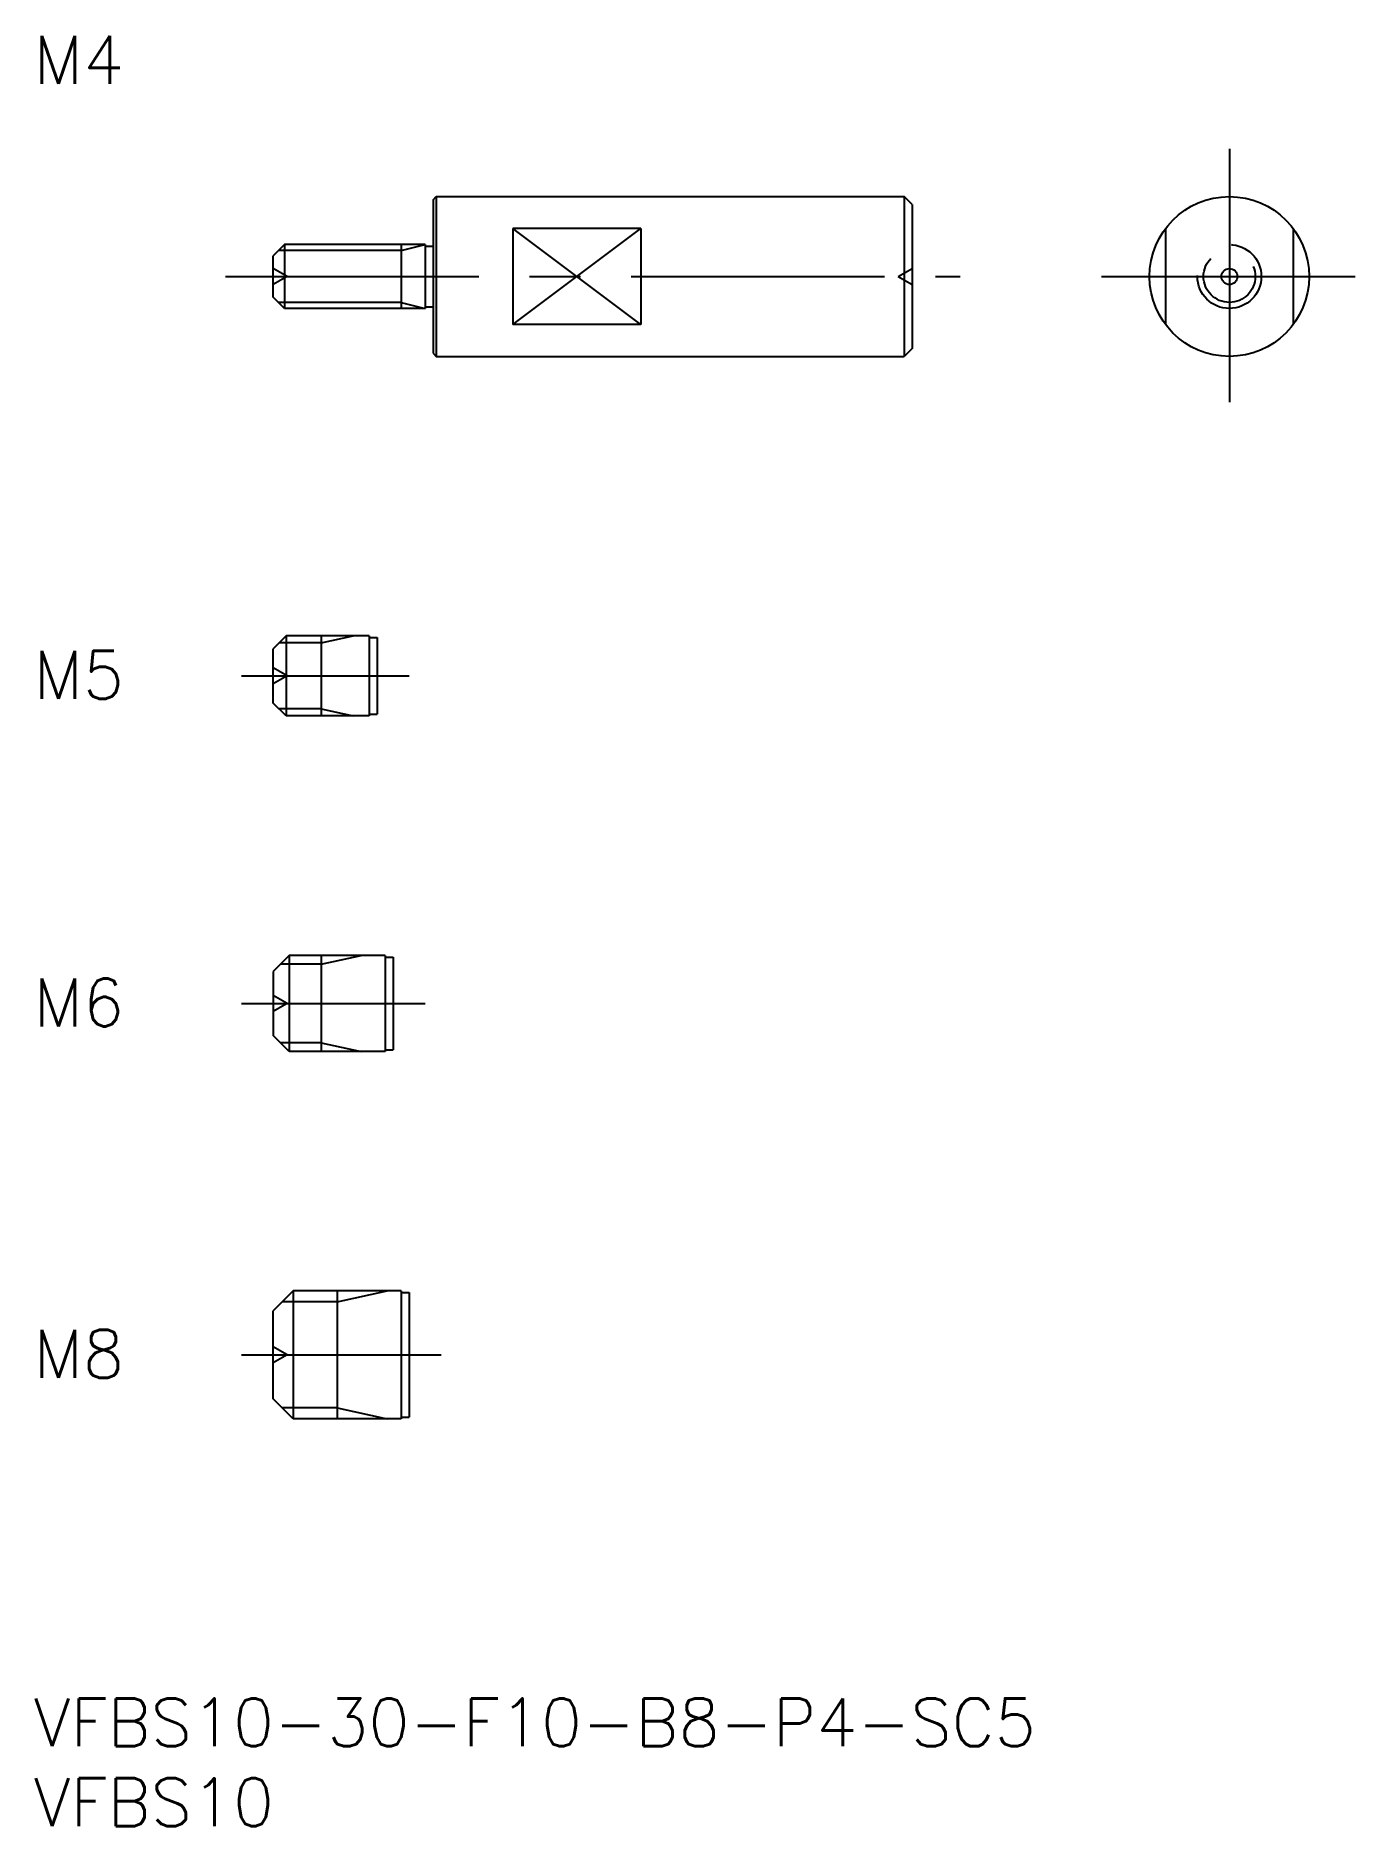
# Model space of a CAD drawing. Extents: x 0 to 83, y -8 to 104.
import ezdxf

# ---------------------------------------------------------------- set-up
doc = ezdxf.new("R2010")
doc.units = 0
doc.header["$LTSCALE"] = 0.5
doc.linetypes.add('CENTER', pattern=[50.8, 31.75, -6.35, 6.35, -6.35])
doc.linetypes.add('DASHED', pattern=[19.05, 12.7, -6.35])
for name, color, linetype in [('MSM_CENTER', 1, 'CENTER'), ('MSM_CONTINUOUS', 7, 'CONTINUOUS'), ('MSM_DASHED', 4, 'DASHED'), ('MSM_NARROW', 5, 'CONTINUOUS'), ('MSM_PART_NUMBER', 7, 'CONTINUOUS')]:
    doc.layers.add(name, color=color, linetype=linetype)
doc.styles.get("Standard").update_dxf_attribs({"font": 'txt.shx', "height": 1, "bigfont": 'bigfont.shx'})

# ---------------------------------------------------------------- blocks, each defined once
blk = doc.blocks.new('*U10')
at = {"layer": 'MSM_PART_NUMBER'}
blk.add_text('VFBS10-30-F10-B8-P4-SC5', height=3, dxfattribs=at).set_placement((0, -3))
blk = doc.blocks.new('*U11')
at = {"layer": 'MSM_PART_NUMBER'}
blk.add_text('VFBS10', height=3, dxfattribs=at).set_placement((0, -8))
blk = doc.blocks.new('*U12')
at = {"layer": 'MSM_PART_NUMBER'}
blk.add_text('M8', height=3, dxfattribs=at).set_placement((0, 20.06))
blk = doc.blocks.new('*U13')
at = {"layer": 'MSM_PART_NUMBER'}
blk.add_text('M6', height=3, dxfattribs=at).set_placement((0, 42.06))
blk = doc.blocks.new('*U14')
at = {"layer": 'MSM_PART_NUMBER'}
blk.add_text('M5', height=3, dxfattribs=at).set_placement((0, 62.56))
blk = doc.blocks.new('*U15')
at = {"layer": 'MSM_PART_NUMBER'}
blk.add_text('M4', height=3, dxfattribs=at).set_placement((0, 101.07))

msp = doc.modelspace()

# ---------------------------------------------------------------- linework, layer by layer
at = {"layer": 'MSM_CENTER'}
for p, q in [((74.86, 97), (74.86, 81)), ((12, 89), (58, 89)), ((66.86, 89), (82.86, 89)), ((13, 64), (23.5, 64)), ((13, 43.5), (24.5, 43.5)), ((13, 21.5), (25.5, 21.5))]:
    msp.add_line(p, q, dxfattribs=at)
at = {"layer": 'MSM_CONTINUOUS'}
for p, q in [((25, 93.8), (25.2, 94)), ((25, 93.8), (25, 84.2)), ((25.2, 94), (54.5, 94)), ((25.2, 94), (25.2, 84)), ((54.5, 94), (54.5, 84)), ((55, 93.5), (54.5, 94)), ((55, 93.5), (55, 84.5)), ((30, 92), (30, 86)), ((38, 92), (30, 92)), ((38, 92), (38, 86)), ((15.7, 91), (15, 90.3)), ((24.5, 91), (15.7, 91)), ((15.7, 91), (15.7, 87)), ((23, 91), (23, 87)), ((24.5, 91), (24.5, 87)), ((24.5, 90.9), (25, 90.9)), ((15, 87.7), (15, 90.3)), ((15.7, 87), (15, 87.7)), ((24.5, 87), (15.7, 87)), ((24.5, 87.1), (25, 87.1)), ((38, 86), (30, 86)), ((25, 84.2), (25.2, 84)), ((55, 84.5), (54.5, 84)), ((25.2, 84), (54.5, 84)), ((15.8, 66.5), (15, 65.7)), ((21, 66.5), (15.8, 66.5)), ((15.8, 66.5), (15.8, 61.5)), ((18, 66.5), (18, 61.5)), ((21, 66.5), (21, 61.5)), ((21, 66.4), (21.5, 66.4)), ((21.5, 66.4), (21.5, 61.6)), ((15, 62.3), (15, 65.7)), ((15.8, 61.5), (15, 62.3)), ((21, 61.5), (15.8, 61.5)), ((21, 61.6), (21.5, 61.6)), ((16, 46.5), (15, 45.5)), ((22, 46.5), (16, 46.5)), ((16, 46.5), (16, 40.5)), ((18, 46.5), (18, 40.5)), ((22, 46.5), (22, 40.5)), ((22, 46.4), (22.5, 46.4)), ((22.5, 46.4), (22.5, 40.6)), ((15, 45.5), (15, 41.5)), ((16, 40.5), (15, 41.5)), ((22, 40.5), (16, 40.5)), ((22, 40.6), (22.5, 40.6)), ((16.25, 25.5), (15, 24.25)), ((23, 25.5), (16.25, 25.5)), ((16.25, 25.5), (16.25, 17.5)), ((19, 25.5), (19, 17.5)), ((23, 25.5), (23, 17.5)), ((23, 25.4), (23.5, 25.4)), ((23.5, 25.4), (23.5, 17.6)), ((15, 18.75), (15, 24.25)), ((16.25, 17.5), (15, 18.75)), ((23, 17.5), (16.25, 17.5)), ((23, 17.6), (23.5, 17.6))]:
    msp.add_line(p, q, dxfattribs=at)
for radius in [5, 0.5]:
    msp.add_circle((74.86, 89), radius, dxfattribs=at)
at = {"layer": 'MSM_DASHED'}
for p, q in [((70.86, 92), (70.86, 86)), ((78.86, 92), (78.86, 86)), ((15.87, 89), (15, 89.5)), ((15.87, 89), (15, 88.5)), ((54.13, 89), (55, 89.5)), ((54.13, 89), (55, 88.5)), ((55, 89), (55, 89)), ((15.87, 64), (15, 64.5)), ((15.87, 64), (15, 63.5)), ((15.87, 43.5), (15, 44)), ((15.87, 43.5), (15, 43)), ((15.87, 21.5), (15, 22)), ((15.87, 21.5), (15, 21))]:
    msp.add_line(p, q, dxfattribs=at)
for radius in [2, 1.62]:
    msp.add_circle((74.86, 89), radius, dxfattribs=at)
at = {"layer": 'MSM_NARROW'}
for p, q in [((30, 86), (38, 92)), ((38, 86), (30, 92)), ((23, 90.62), (24.5, 91)), ((23, 90.62), (15.32, 90.62)), ((23, 87.38), (15.32, 87.38)), ((23, 87.38), (24.5, 87)), ((18, 66.07), (20, 66.5)), ((18, 66.07), (15.37, 66.07)), ((18, 61.93), (15.37, 61.93)), ((18, 61.93), (20, 61.5)), ((18, 45.96), (15.46, 45.96)), ((18, 45.96), (20.5, 46.5)), ((18, 41.04), (15.46, 41.04)), ((18, 41.04), (20.5, 40.5)), ((19, 24.82), (15.57, 24.82)), ((19, 24.82), (22.12, 25.5)), ((19, 18.18), (15.57, 18.18)), ((19, 18.18), (22.12, 17.5))]:
    msp.add_line(p, q, dxfattribs=at)

# ---------------------------------------------------------------- block references
at = {"layer": 'MSM_CONTINUOUS'}
for name in ['*U15', '*U14', '*U13', '*U12', '*U10', '*U11']:
    msp.add_blockref(name, (0, 0), dxfattribs=at)

doc.saveas('drawing.dxf')
